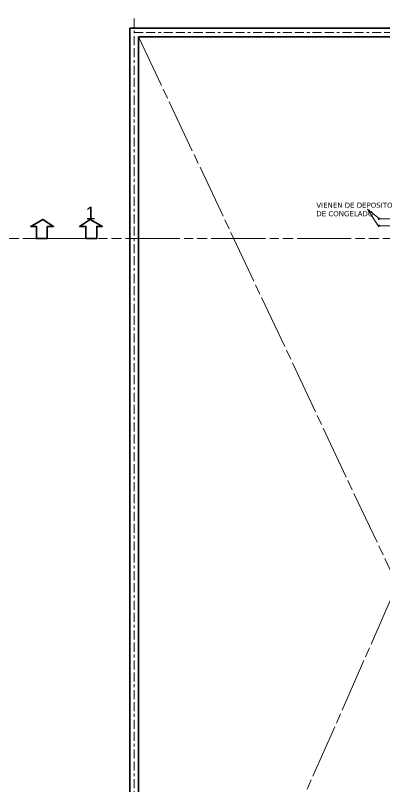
# Model space of a CAD drawing. Header units: metres. Extents: x -163 to 91, y -12 to 67.
# Drawn here: x -97.44 to -84.48, y 17.24 to 44.36 of the extents above; entities that cross this region are included whole.
import ezdxf

# ---------------------------------------------------------------- set-up
doc = ezdxf.new("R2010")
doc.units = ezdxf.units.M
doc.header["$LTSCALE"] = 0.508
for name, pattern in [('STYLE_07', [1.875, 0.625, -0.20828, 0.625, -0.20836, 0.06943, -0.13893]), ('STYLE_09', [5, 3.75, -0.277785, 0.69443, -0.277785]), ('STYLE_10', [5.9375, 3.75, -0.277785, 0.69443, -0.277785, 0.625, -0.3125])]:
    doc.linetypes.add(name, pattern=pattern)
for name, color, linetype, lineweight in [('-40C', 160, 'Continuous', 20), ('Muros', 7, 'Continuous', 35), ('None', 7, 'Continuous', 5), ('Textos grales', 7, 'Continuous', 9)]:
    doc.layers.add(name, color=color, linetype=linetype, lineweight=lineweight)
doc.styles.add('Arial', font='arial.ttf')
doc.styles.add('Verdana', font='verdana.ttf')

msp = doc.modelspace()

# ---------------------------------------------------------------- linework, layer by layer
at = {"layer": '-40C', "linetype": 'Continuous', "lineweight": 0}
for p, q in [((-84.673, 36.953), (-85.045, 37.542)), ((-85.045, 37.542), (-84.623, 37.198)), ((-75.64, 37.198), (-84.673, 37.198)), ((-75.809, 36.953), (-84.673, 36.953))]:
    msp.add_line(p, q, dxfattribs=at)
for centre, radius in [((-84.648, 37.198), 0.025), ((-84.648, 37.198), 0.00613), ((-84.648, 36.953), 0.025), ((-84.648, 36.953), 0.00613)]:
    msp.add_circle(centre, radius, dxfattribs=at)
at = {"layer": 'Muros'}
for p, q in [((-93.409, -8.436), (-93.409, 43.91)), ((-93.409, 43.91), (-75.789, 43.91)), ((-93.409, 43.91), (-67.129, 43.91)), ((-93.109, 3.62), (-93.109, 43.61)), ((-93.109, 43.61), (-76.089, 43.61))]:
    msp.add_line(p, q, dxfattribs=at)
for points in [[(-96.32, 36.5), (-96.7, 36.5), (-96.7, 36.93), (-96.9, 36.93), (-96.475, 37.175), (-96.096, 36.93), (-96.32, 36.93), (-96.32, 36.5), (-96.63, 36.5)], [(-94.959, 36.5), (-94.579, 36.5), (-94.579, 36.93), (-94.379, 36.93), (-94.804, 37.175), (-95.183, 36.93), (-94.959, 36.93), (-94.959, 36.5), (-94.649, 36.5)]]:
    msp.add_lwpolyline(points, dxfattribs=at)
at = {"layer": 'None', "color": 7, "linetype": 'STYLE_07', "lineweight": 5}
for p, q in [((-93.259, -8.4), (-93.259, 44.36)), ((-93.259, 43.76), (-75.089, 43.76)), ((-93.259, 43.76), (-67.279, 43.76))]:
    msp.add_line(p, q, dxfattribs=at)
at = {"layer": 'None', "color": 253, "linetype": 'STYLE_09', "lineweight": 5}
for p, q in [((-93.109, 43.61), (-76.089, 7.52)), ((-93.109, 3.62), (-76.089, 42.28))]:
    msp.add_line(p, q, dxfattribs=at)
at = {"layer": 'None', "linetype": 'STYLE_10'}
for p, q in [((-95.272, 36.5), (-127.089, 36.5)), ((-64.51, 36.5), (-95.809, 36.5))]:
    msp.add_line(p, q, dxfattribs=at)

# ---------------------------------------------------------------- texts
at = {"layer": '-40C', "linetype": 'Continuous', "lineweight": 0, "insert": (-86.849, 37.766), "char_height": 0.17942, "attachment_point": 1, "line_spacing_factor": 1.003239, "style": 'Verdana'}
msp.add_mtext('\\A1;VIENEN DE DEPOSITO\\PDE CONGELADO', dxfattribs=at)
at = {"layer": 'Textos grales', "insert": (-94.793, 37.173), "char_height": 0.4548, "attachment_point": 8, "line_spacing_factor": 0.96736, "style": 'Arial'}
msp.add_mtext('{\\C2;\\l1}', dxfattribs=at)

doc.saveas('drawing.dxf')
